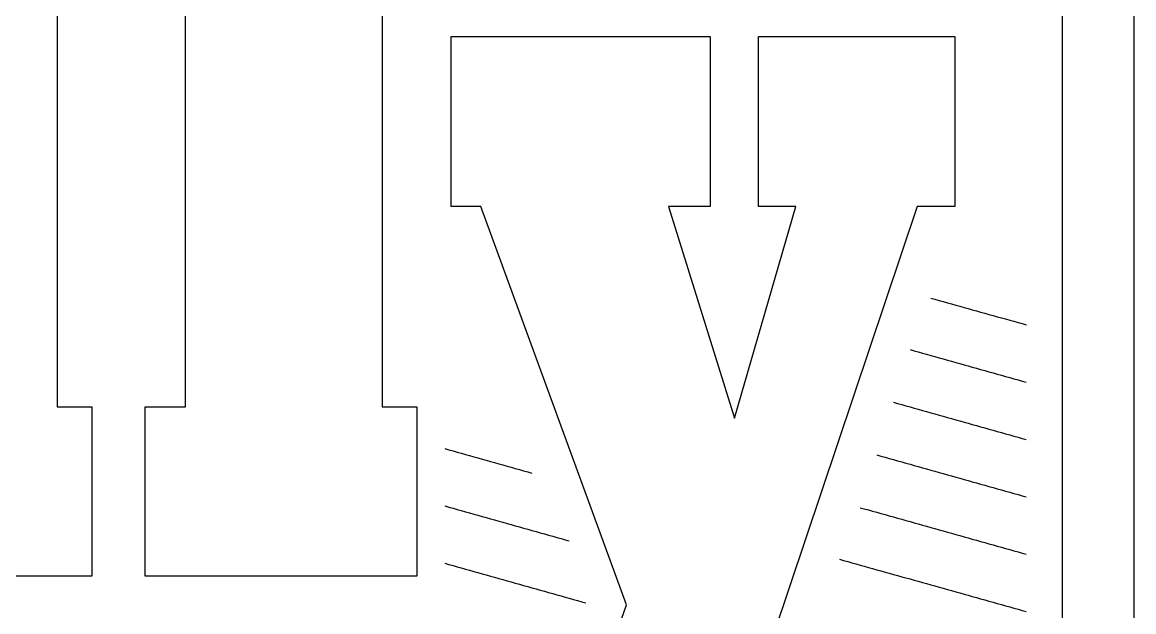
# Model space of a CAD drawing. Header units: millimetres. Extents: x 7 to 193, y 7 to 313.
# Drawn here: x 130.9 to 193, y 60.8 to 93.7 of the extents above; entities that cross this region are included whole.
import ezdxf

# ---------------------------------------------------------------- set-up
doc = ezdxf.new("R2010")
doc.units = ezdxf.units.MM
doc.layers.add('STUDY_GUIDES', color=7, linetype='Continuous')
doc.layers.add('STUDY_LETTER_BOUNDARY', color=7, linetype='Continuous')

msp = doc.modelspace()

# ---------------------------------------------------------------- linework, layer by layer
at = {"layer": 'STUDY_GUIDES'}
for points in [[(193, 301), (193, 19)], [(189, 300), (189, 20)], [(181.664, 78.3341), (181.896, 78.2691), (182.128, 78.2042), (182.36, 78.1392), (182.592, 78.0742), (182.824, 78.0093), (183.056, 77.9443), (183.288, 77.8794), (183.52, 77.8144), (183.752, 77.7494), (183.984, 77.6845), (184.216, 77.6195), (184.448, 77.5546), (184.68, 77.4896), (184.912, 77.4246), (185.144, 77.3597), (185.376, 77.2947), (185.608, 77.2298), (185.84, 77.1648), (186.072, 77.0998), (186.304, 77.0349), (186.536, 76.9699), (186.768, 76.905), (187, 76.84)], [(180.504, 75.4589), (180.736, 75.3939), (180.968, 75.329), (181.2, 75.264), (181.432, 75.199), (181.664, 75.1341), (181.896, 75.0691), (182.128, 75.0042), (182.36, 74.9392), (182.592, 74.8742), (182.824, 74.8093), (183.056, 74.7443), (183.288, 74.6794), (183.52, 74.6144), (183.752, 74.5494), (183.984, 74.4845), (184.216, 74.4195), (184.448, 74.3546), (184.68, 74.2896), (184.912, 74.2246), (185.144, 74.1597), (185.376, 74.0947), (185.608, 74.0298), (185.84, 73.9648), (186.072, 73.8998), (186.304, 73.8349), (186.536, 73.7699), (186.768, 73.705), (187, 73.64)], [(179.576, 72.5187), (179.808, 72.4538), (180.04, 72.3888), (180.272, 72.3238), (180.504, 72.2589), (180.736, 72.1939), (180.968, 72.129), (181.2, 72.064), (181.432, 71.999), (181.664, 71.9341), (181.896, 71.8691), (182.128, 71.8042), (182.36, 71.7392), (182.592, 71.6742), (182.824, 71.6093), (183.056, 71.5443), (183.288, 71.4794), (183.52, 71.4144), (183.752, 71.3494), (183.984, 71.2845), (184.216, 71.2195), (184.448, 71.1546), (184.68, 71.0896), (184.912, 71.0246), (185.144, 70.9597), (185.376, 70.8947), (185.608, 70.8298), (185.84, 70.7648), (186.072, 70.6998), (186.304, 70.6349), (186.536, 70.5699), (186.768, 70.505), (187, 70.44)], [(154.52, 69.9344), (154.752, 69.8694), (154.984, 69.8045), (155.216, 69.7395), (155.448, 69.6746), (155.68, 69.6096), (155.912, 69.5446), (156.144, 69.4797), (156.376, 69.4147), (156.608, 69.3498), (156.84, 69.2848), (157.072, 69.2198), (157.304, 69.1549), (157.536, 69.0899), (157.768, 69.025), (158, 68.96), (158.232, 68.895), (158.464, 68.8301), (158.696, 68.7651), (158.928, 68.7002), (159.16, 68.6352), (159.392, 68.5702)], [(178.648, 69.5786), (178.88, 69.5136), (179.112, 69.4486), (179.344, 69.3837), (179.576, 69.3187), (179.808, 69.2538), (180.04, 69.1888), (180.272, 69.1238), (180.504, 69.0589), (180.736, 68.9939), (180.968, 68.929), (181.2, 68.864), (181.432, 68.799), (181.664, 68.7341), (181.896, 68.6691), (182.128, 68.6042), (182.36, 68.5392), (182.592, 68.4742), (182.824, 68.4093), (183.056, 68.3443), (183.288, 68.2794), (183.52, 68.2144), (183.752, 68.1494), (183.984, 68.0845), (184.216, 68.0195), (184.448, 67.9546), (184.68, 67.8896), (184.912, 67.8246), (185.144, 67.7597), (185.376, 67.6947), (185.608, 67.6298), (185.84, 67.5648), (186.072, 67.4998), (186.304, 67.4349), (186.536, 67.3699), (186.768, 67.305), (187, 67.24)], [(154.52, 66.7344), (154.752, 66.6694), (154.984, 66.6045), (155.216, 66.5395), (155.448, 66.4746), (155.68, 66.4096), (155.912, 66.3446), (156.144, 66.2797), (156.376, 66.2147), (156.608, 66.1498), (156.84, 66.0848), (157.072, 66.0198), (157.304, 65.9549), (157.536, 65.8899), (157.768, 65.825), (158, 65.76), (158.232, 65.695), (158.464, 65.6301), (158.696, 65.5651), (158.928, 65.5002), (159.16, 65.4352), (159.392, 65.3702), (159.624, 65.3053), (159.856, 65.2403), (160.088, 65.1754), (160.32, 65.1104), (160.552, 65.0454), (160.784, 64.9805), (161.016, 64.9155), (161.248, 64.8506), (161.48, 64.7856)], [(177.72, 66.6384), (177.952, 66.5734), (178.184, 66.5085), (178.416, 66.4435), (178.648, 66.3786), (178.88, 66.3136), (179.112, 66.2486), (179.344, 66.1837), (179.576, 66.1187), (179.808, 66.0538), (180.04, 65.9888), (180.272, 65.9238), (180.504, 65.8589), (180.736, 65.7939), (180.968, 65.729), (181.2, 65.664), (181.432, 65.599), (181.664, 65.5341), (181.896, 65.4691), (182.128, 65.4042), (182.36, 65.3392), (182.592, 65.2742), (182.824, 65.2093), (183.056, 65.1443), (183.288, 65.0794), (183.52, 65.0144), (183.752, 64.9494), (183.984, 64.8845), (184.216, 64.8195), (184.448, 64.7546), (184.68, 64.6896), (184.912, 64.6246), (185.144, 64.5597), (185.376, 64.4947), (185.608, 64.4298), (185.84, 64.3648), (186.072, 64.2998), (186.304, 64.2349), (186.536, 64.1699), (186.768, 64.105), (187, 64.04)], [(154.52, 63.5344), (154.752, 63.4694), (154.984, 63.4045), (155.216, 63.3395), (155.448, 63.2746), (155.68, 63.2096), (155.912, 63.1446), (156.144, 63.0797), (156.376, 63.0147), (156.608, 62.9498), (156.84, 62.8848), (157.072, 62.8198), (157.304, 62.7549), (157.536, 62.6899), (157.768, 62.625), (158, 62.56), (158.232, 62.495), (158.464, 62.4301), (158.696, 62.3651), (158.928, 62.3002), (159.16, 62.2352), (159.392, 62.1702), (159.624, 62.1053), (159.856, 62.0403), (160.088, 61.9754), (160.32, 61.9104), (160.552, 61.8454), (160.784, 61.7805), (161.016, 61.7155), (161.248, 61.6506), (161.48, 61.5856), (161.712, 61.5206), (161.944, 61.4557), (162.176, 61.3907), (162.408, 61.3258)], [(176.56, 63.7632), (176.792, 63.6982), (177.024, 63.6333), (177.256, 63.5683), (177.488, 63.5034), (177.72, 63.4384), (177.952, 63.3734), (178.184, 63.3085), (178.416, 63.2435), (178.648, 63.1786), (178.88, 63.1136), (179.112, 63.0486), (179.344, 62.9837), (179.576, 62.9187), (179.808, 62.8538), (180.04, 62.7888), (180.272, 62.7238), (180.504, 62.6589), (180.736, 62.5939), (180.968, 62.529), (181.2, 62.464), (181.432, 62.399), (181.664, 62.3341), (181.896, 62.2691), (182.128, 62.2042), (182.36, 62.1392), (182.592, 62.0742), (182.824, 62.0093), (183.056, 61.9443), (183.288, 61.8794), (183.52, 61.8144), (183.752, 61.7494), (183.984, 61.6845), (184.216, 61.6195), (184.448, 61.5546), (184.68, 61.4896), (184.912, 61.4246), (185.144, 61.3597), (185.376, 61.2947), (185.608, 61.2298), (185.84, 61.1648), (186.072, 61.0998), (186.304, 61.0349), (186.536, 60.9699), (186.768, 60.905), (187, 60.84)]]:
    msp.add_lwpolyline(points, dxfattribs=at)
at = {"layer": 'STUDY_LETTER_BOUNDARY'}
for points in [[(134.82, 62.81), (119.61, 62.81), (119.61, 72.26), (121.86, 72.26), (121.86, 96.53), (119.61, 96.53), (119.61, 105.98), (132.87, 105.98), (132.87, 72.26), (134.82, 72.26)], [(152.97, 62.81), (137.79, 62.81), (137.79, 72.26), (140.04, 72.26), (140.04, 96.53), (137.79, 96.53), (137.79, 105.98), (151.02, 105.98), (151.02, 72.26), (152.97, 72.26)], [(169.32, 48.98), (160.05, 48.98), (160.05, 58.13), (163.59, 58.13), (164.67, 61.22), (156.54, 83.45), (154.89, 83.45), (154.89, 92.93), (169.35, 92.93), (169.35, 83.45), (167.01, 83.45), (170.7, 71.63), (174.12, 83.45), (172.05, 83.45), (172.05, 92.93), (183, 92.93), (183, 83.45), (180.9, 83.45)]]:
    msp.add_lwpolyline(points, close=True, dxfattribs=at)

doc.saveas('drawing.dxf')
